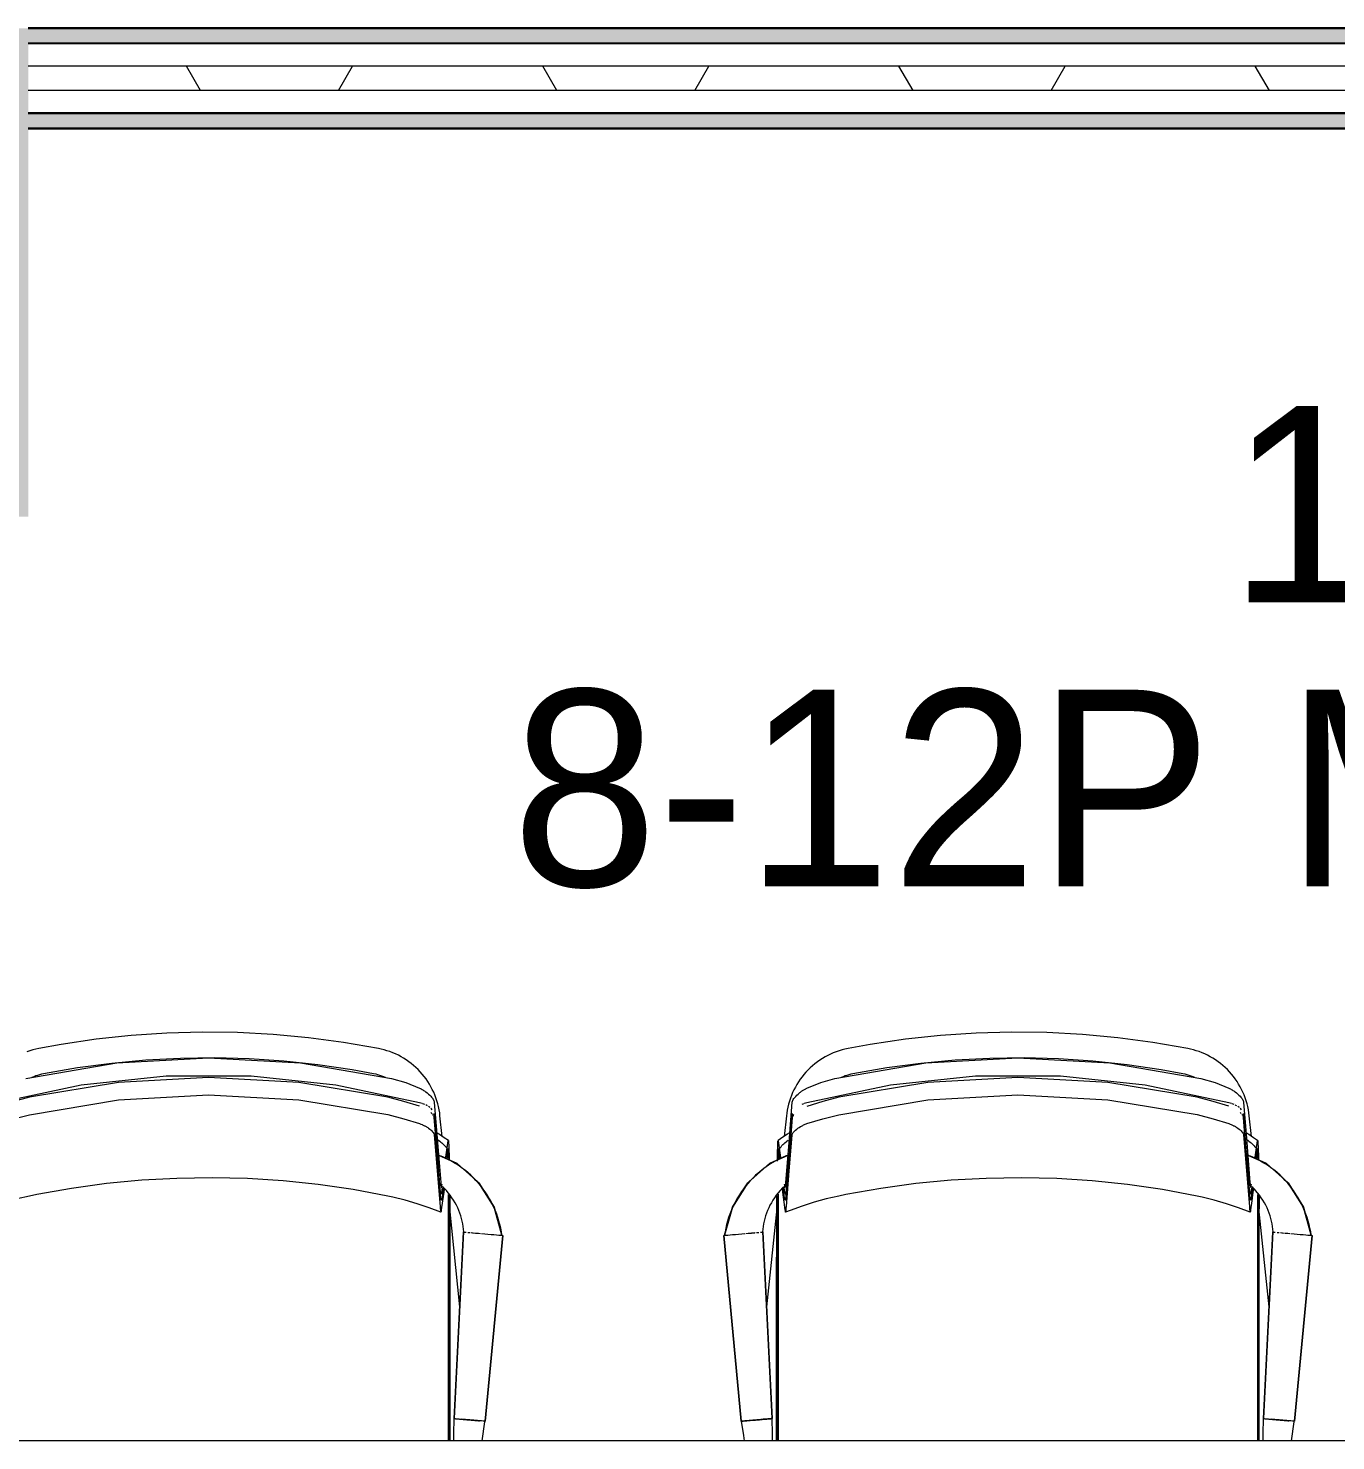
# Model space of a CAD drawing. Header units: millimetres. Extents: x 155920 to 295199, y -4084 to 97293.
# Drawn here: x 157248 to 158580, y 25469 to 26907 of the extents above; entities that cross this region are included whole.
import ezdxf

# ---------------------------------------------------------------- set-up
doc = ezdxf.new("R2010")
doc.units = ezdxf.units.MM
doc.header["$MEASUREMENT"] = 0
for name, color, linetype, lineweight in [('A-AREA-IDEN', 7, 'CONTINUOUS', 9), ('A-WALL', 7, 'CONTINUOUS', 9), ('A-WALL-PATT', 7, 'CONTINUOUS', 25), ('I-FURN', 8, 'CONTINUOUS', 9), ('I-WALL', 7, 'CONTINUOUS', 9)]:
    doc.layers.add(name, color=color, linetype=linetype, lineweight=lineweight)
doc.styles.add('Century Gothic', font='GOTHIC.TTF', dxfattribs={"height": 200})

msp = doc.modelspace()

# ---------------------------------------------------------------- hatches: boundary and pattern name
at = {"layer": 'A-WALL-PATT', "lineweight": 5}
for points in [[(157232.8, 26410), (157247.8, 26410), (157247.8, 26907.3), (157232.8, 26907.3), (157232.8, 26425)], [(157938, 26892.3), (161204.9, 26892.3), (161204.9, 26907.3), (157247.8, 26907.3), (157247.8, 26892.3), (157340, 26892.3)]]:
    msp.add_hatch(color=256, dxfattribs=at).paths.add_polyline_path(points, flags=0)
at = {"layer": 'A-WALL-PATT', "lineweight": 9}
h = msp.add_hatch(color=256, dxfattribs=at)
h.paths.add_polyline_path([(160928.1, 26805.3), (161134.9, 26805.3), (161134.9, 26820.3), (160766.7, 26820.3), (160766.7, 26805.3)], flags=0)
h.paths.add_polyline_path([(157340, 26805.3), (160696.7, 26805.3), (160696.7, 26820.3), (157247.8, 26820.3), (157247.8, 26805.3)], flags=0)

# ---------------------------------------------------------------- linework, layer by layer
at = {"layer": 'A-WALL'}
for p, q in [((161204.9, 26892.3), (157247.8, 26892.3)), ((161204.9, 26891.3), (157247.8, 26891.3)), ((161204.9, 26868.8), (157247.8, 26868.8)), ((161204.9, 26843.8), (157247.8, 26843.8)), ((160696.7, 26821.3), (157247.8, 26821.3)), ((160696.7, 26820.3), (157247.8, 26820.3))]:
    msp.add_line(p, q, dxfattribs=at)
at = {"layer": 'A-WALL-PATT', "linetype": 'Continuous', "lineweight": 9}
for p, q in [((157423.3, 26843.8), (157408.9, 26868.8)), ((157563.8, 26843.8), (157578.2, 26868.8)), ((157786.2, 26843.8), (157771.8, 26868.8)), ((157926.7, 26843.8), (157941.1, 26868.8)), ((158149.1, 26843.8), (158134.7, 26868.8)), ((158289.6, 26843.8), (158304, 26868.8)), ((158512, 26843.8), (158497.6, 26868.8))]:
    msp.add_line(p, q, dxfattribs=at)
at = {"layer": 'I-FURN'}
for p, q in [((157316.9, 25877.8), (157281.2, 25872.5)), ((157352.8, 25881.7), (157316.9, 25877.8)), ((157388.9, 25884.1), (157352.8, 25881.7)), ((157425, 25885.1), (157388.9, 25884.1)), ((157461.1, 25884.7), (157425, 25885.1)), ((157497.2, 25882.8), (157461.1, 25884.7)), ((157533.2, 25879.4), (157497.2, 25882.8)), ((157569, 25874.6), (157533.2, 25879.4)), ((158141.2, 25877.8), (158105.5, 25872.5)), ((158177.1, 25881.7), (158141.2, 25877.8)), ((158213.2, 25884.1), (158177.1, 25881.7)), ((158249.3, 25885.1), (158213.2, 25884.1)), ((158285.4, 25884.7), (158249.3, 25885.1)), ((158321.5, 25882.8), (158285.4, 25884.7)), ((158357.5, 25879.4), (158321.5, 25882.8)), ((158393.3, 25874.6), (158357.5, 25879.4)), ((157249.4, 25866.1), (157246.5, 25865.1)), ((157252.4, 25867), (157249.4, 25866.1)), ((157255.4, 25867.8), (157252.4, 25867)), ((157258.5, 25868.4), (157255.4, 25867.8)), ((157281.2, 25872.5), (157258.5, 25868.4)), ((157604.6, 25868.4), (157569, 25874.6)), ((157607.2, 25867.9), (157604.6, 25868.4)), ((157610.3, 25867.1), (157607.2, 25867.9)), ((157613.2, 25866.2), (157610.3, 25867.1)), ((157616.2, 25865.2), (157613.2, 25866.2)), ((157619.1, 25864.1), (157616.2, 25865.2)), ((157622, 25862.9), (157619.1, 25864.1)), ((157624.8, 25861.5), (157622, 25862.9)), ((157627.5, 25860), (157624.8, 25861.5)), ((158065, 25862.7), (158062.2, 25861.3)), ((158067.8, 25863.9), (158065, 25862.7)), ((158070.7, 25865.1), (158067.8, 25863.9)), ((158073.7, 25866.1), (158070.7, 25865.1)), ((158076.7, 25867), (158073.7, 25866.1)), ((158079.7, 25867.8), (158076.7, 25867)), ((158082.8, 25868.4), (158079.7, 25867.8)), ((158105.5, 25872.5), (158082.8, 25868.4)), ((158428.9, 25868.4), (158393.3, 25874.6)), ((158431.5, 25867.9), (158428.9, 25868.4)), ((158434.6, 25867.1), (158431.5, 25867.9)), ((158437.5, 25866.2), (158434.6, 25867.1)), ((158440.5, 25865.2), (158437.5, 25866.2)), ((158443.4, 25864.1), (158440.5, 25865.2)), ((158446.3, 25862.9), (158443.4, 25864.1)), ((158449.1, 25861.5), (158446.3, 25862.9)), ((158451.8, 25860), (158449.1, 25861.5)), ((157245.2, 25837.9), (157337.9, 25853.7)), ((157263.4, 25842.9), (157298, 25848.9)), ((157298, 25848.9), (157332.8, 25853.6)), ((157332.8, 25853.6), (157367.7, 25856.8)), ((157337.9, 25853.7), (157431.5, 25859)), ((157367.7, 25856.8), (157402.8, 25858.7)), ((157402.8, 25858.7), (157437.9, 25859.1)), ((157431.5, 25859), (157525.2, 25853.7)), ((157437.9, 25859.1), (157472.9, 25858.2)), ((157472.9, 25858.2), (157508, 25855.8)), ((157508, 25855.8), (157542.8, 25852.1)), ((157525.2, 25853.7), (157617.9, 25837.9)), ((157542.8, 25852.1), (157577.6, 25846.9)), ((157630.2, 25858.5), (157627.5, 25860)), ((157632.9, 25856.8), (157630.2, 25858.5)), ((157635.4, 25855), (157632.9, 25856.8)), ((157637.9, 25853.1), (157635.4, 25855)), ((157640.3, 25851.2), (157637.9, 25853.1)), ((157642.7, 25849.1), (157640.3, 25851.2)), ((157644.9, 25846.9), (157642.7, 25849.1)), ((158044.4, 25848.8), (158042.1, 25846.6)), ((158046.7, 25850.9), (158044.4, 25848.8)), ((158049.1, 25852.9), (158046.7, 25850.9)), ((158051.6, 25854.8), (158049.1, 25852.9)), ((158054.1, 25856.6), (158051.6, 25854.8)), ((158056.7, 25858.2), (158054.1, 25856.6)), ((158059.4, 25859.8), (158056.7, 25858.2)), ((158062.2, 25861.3), (158059.4, 25859.8)), ((158069.5, 25837.9), (158162.2, 25853.7)), ((158087.7, 25842.9), (158122.3, 25848.9)), ((158122.3, 25848.9), (158157.1, 25853.6)), ((158157.1, 25853.6), (158192, 25856.8)), ((158162.2, 25853.7), (158255.8, 25859)), ((158192, 25856.8), (158227.1, 25858.7)), ((158227.1, 25858.7), (158262.2, 25859.1)), ((158255.8, 25859), (158349.5, 25853.7)), ((158262.2, 25859.1), (158297.2, 25858.2)), ((158297.2, 25858.2), (158332.3, 25855.8)), ((158332.3, 25855.8), (158367.1, 25852.1)), ((158349.5, 25853.7), (158442.2, 25837.9)), ((158367.1, 25852.1), (158401.9, 25846.9)), ((158454.5, 25858.5), (158451.8, 25860)), ((158457.2, 25856.8), (158454.5, 25858.5)), ((158459.7, 25855), (158457.2, 25856.8)), ((158462.2, 25853.1), (158459.7, 25855)), ((158464.6, 25851.2), (158462.2, 25853.1)), ((158467, 25849.1), (158464.6, 25851.2)), ((158469.2, 25846.9), (158467, 25849.1)), ((157339.8, 25833.8), (157249, 25818.7)), ((157251.9, 25839.2), (157253.8, 25840)), ((157253.8, 25840), (157255.7, 25840.8)), ((157255.7, 25840.8), (157257.7, 25841.4)), ((157257.7, 25841.4), (157259.7, 25842)), ((157259.7, 25842), (157261.7, 25842.5)), ((157261.7, 25842.5), (157263.4, 25842.9)), ((157388.2, 25840.2), (157301.8, 25831.2)), ((157431.5, 25838.9), (157339.8, 25833.8)), ((157474.9, 25840.2), (157388.2, 25840.2)), ((157523.3, 25833.8), (157431.5, 25838.9)), ((157561.2, 25831.2), (157474.9, 25840.2)), ((157614.1, 25818.7), (157523.3, 25833.8)), ((157577.6, 25846.9), (157599.6, 25842.9)), ((157599.6, 25842.9), (157601.7, 25842.5)), ((157601.7, 25842.5), (157603.7, 25841.9)), ((157603.7, 25841.9), (157605.7, 25841.3)), ((157605.7, 25841.3), (157607.6, 25840.7)), ((157607.6, 25840.7), (157609.6, 25839.9)), ((157609.6, 25839.9), (157611.5, 25839.1)), ((157617.9, 25837.9), (157632.3, 25833.8)), ((157632.3, 25833.8), (157646.3, 25828.1)), ((157647.1, 25844.7), (157644.9, 25846.9)), ((157649.1, 25842.3), (157647.1, 25844.7)), ((157651.1, 25839.9), (157649.1, 25842.3)), ((157653, 25837.4), (157651.1, 25839.9)), ((157654.8, 25834.8), (157653, 25837.4)), ((157656.4, 25832.2), (157654.8, 25834.8)), ((158032.4, 25834.5), (158030.7, 25831.8)), ((158034.1, 25837.1), (158032.4, 25834.5)), ((158036, 25839.6), (158034.1, 25837.1)), ((158037.9, 25842), (158036, 25839.6)), ((158040, 25844.3), (158037.9, 25842)), ((158042.1, 25846.6), (158040, 25844.3)), ((158041, 25828), (158055, 25833.7)), ((158055, 25833.7), (158069.5, 25837.9)), ((158164.1, 25833.8), (158073.3, 25818.7)), ((158076.2, 25839.2), (158078.1, 25840)), ((158078.1, 25840), (158080, 25840.8)), ((158080, 25840.8), (158082, 25841.4)), ((158082, 25841.4), (158084, 25842)), ((158084, 25842), (158086, 25842.5)), ((158086, 25842.5), (158087.7, 25842.9)), ((158212.5, 25840.2), (158126.1, 25831.2)), ((158255.8, 25838.9), (158164.1, 25833.8)), ((158299.2, 25840.2), (158212.5, 25840.2)), ((158347.6, 25833.8), (158255.8, 25838.9)), ((158385.5, 25831.2), (158299.2, 25840.2)), ((158438.4, 25818.7), (158347.6, 25833.8)), ((158401.9, 25846.9), (158423.9, 25842.9)), ((158423.9, 25842.9), (158426, 25842.5)), ((158426, 25842.5), (158428, 25841.9)), ((158428, 25841.9), (158430, 25841.3)), ((158430, 25841.3), (158431.9, 25840.7)), ((158431.9, 25840.7), (158433.9, 25839.9)), ((158433.9, 25839.9), (158435.8, 25839.1)), ((158442.2, 25837.9), (158456.6, 25833.8)), ((158456.6, 25833.8), (158470.6, 25828.1)), ((158471.4, 25844.7), (158469.2, 25846.9)), ((158473.4, 25842.3), (158471.4, 25844.7)), ((158475.4, 25839.9), (158473.4, 25842.3)), ((158477.3, 25837.4), (158475.4, 25839.9)), ((158479.1, 25834.8), (158477.3, 25837.4)), ((158480.7, 25832.2), (158479.1, 25834.8)), ((157301.8, 25831.2), (157216.7, 25813.2)), ((157249, 25818.7), (157232.7, 25814.5)), ((157339.8, 25816.2), (157431.5, 25821.3)), ((157431.5, 25821.3), (157523.3, 25816.2)), ((157646.3, 25813.2), (157561.2, 25831.2)), ((157630.3, 25814.6), (157614.1, 25818.7)), ((157658, 25829.5), (157656.4, 25832.2)), ((157659.4, 25826.7), (157658, 25829.5)), ((157660.8, 25823.9), (157659.4, 25826.7)), ((157662, 25821.1), (157660.8, 25823.9)), ((157663.1, 25818.1), (157662, 25821.1)), ((158025.2, 25820.6), (158024.1, 25817.7)), ((158026.4, 25823.5), (158025.2, 25820.6)), ((158027.7, 25826.3), (158026.4, 25823.5)), ((158029.2, 25829.1), (158027.7, 25826.3)), ((158030.7, 25831.8), (158029.2, 25829.1)), ((158126.1, 25831.2), (158041, 25813.2)), ((158073.3, 25818.7), (158057, 25814.5)), ((158164.1, 25816.2), (158255.8, 25821.3)), ((158255.8, 25821.3), (158347.6, 25816.2)), ((158470.6, 25813.2), (158385.5, 25831.2)), ((158454.6, 25814.6), (158438.4, 25818.7)), ((158482.3, 25829.5), (158480.7, 25832.2)), ((158483.7, 25826.7), (158482.3, 25829.5)), ((158485.1, 25823.9), (158483.7, 25826.7)), ((158486.3, 25821.1), (158485.1, 25823.9)), ((158487.4, 25818.1), (158486.3, 25821.1)), ((157249, 25801), (157339.8, 25816.2)), ((157523.3, 25816.2), (157614.1, 25801.1)), ((157646.3, 25809.6), (157630.3, 25814.6)), ((157661.3, 25813.9), (157664.6, 25772.6)), ((157664.1, 25815.2), (157663.1, 25818.1)), ((157665, 25812.2), (157664.1, 25815.2)), ((157665.7, 25809.2), (157665, 25812.2)), ((157666.4, 25806.1), (157665.7, 25809.2)), ((157666.9, 25803), (157666.4, 25806.1)), ((158020.9, 25805.7), (158020.4, 25802.6)), ((158021.5, 25808.7), (158020.9, 25805.7)), ((158022.3, 25811.8), (158021.5, 25808.7)), ((158023.1, 25814.8), (158022.3, 25811.8)), ((158022.7, 25772.6), (158026, 25813.8)), ((158024.1, 25817.7), (158023.1, 25814.8)), ((158057, 25814.5), (158041, 25809.5)), ((158073.3, 25801), (158164.1, 25816.2)), ((158347.6, 25816.2), (158438.4, 25801.1)), ((158470.6, 25809.6), (158454.6, 25814.6)), ((158485.6, 25813.9), (158488.9, 25772.6)), ((158488.4, 25815.2), (158487.4, 25818.1)), ((158489.3, 25812.2), (158488.4, 25815.2)), ((158490, 25809.2), (158489.3, 25812.2)), ((158490.7, 25806.1), (158490, 25809.2)), ((158491.2, 25803), (158490.7, 25806.1)), ((157232.7, 25796.9), (157249, 25801)), ((157614.1, 25801.1), (157630.3, 25796.9)), ((157630.3, 25796.9), (157646.3, 25791.9)), ((157664.5, 25762.5), (157661.3, 25802.3)), ((157664.5, 25758.9), (157661.3, 25798)), ((157667.2, 25799.9), (157666.9, 25803)), ((157669.4, 25778.8), (157667.2, 25799.9)), ((158020.1, 25799.9), (158017.9, 25778.8)), ((158020.4, 25802.6), (158020.1, 25799.9)), ((158026, 25802.2), (158022.8, 25762.4)), ((158026, 25798), (158022.8, 25758.9)), ((158041, 25791.9), (158057, 25796.9)), ((158057, 25796.9), (158073.3, 25801)), ((158438.4, 25801.1), (158454.6, 25796.9)), ((158454.6, 25796.9), (158470.6, 25791.9)), ((158488.8, 25762.5), (158485.6, 25802.3)), ((158488.8, 25758.9), (158485.6, 25798)), ((158491.5, 25799.9), (158491.2, 25803)), ((158493.7, 25778.8), (158491.5, 25799.9)), ((157661.3, 25780.4), (157664.3, 25743.9)), ((157663.8, 25782.9), (157666.7, 25781.2)), ((157664.6, 25775.7), (157665.8, 25774.9)), ((157666.7, 25781.2), (157671.6, 25777.9)), ((157671.6, 25777.9), (157675.7, 25774.9)), ((158011.6, 25774.9), (158016.4, 25778.4)), ((158016.4, 25778.4), (158021.3, 25781.6)), ((158020.8, 25774.3), (158022, 25775.1)), ((158021.3, 25781.6), (158023.6, 25782.9)), ((158023, 25743.9), (158026, 25780.3)), ((158485.6, 25780.4), (158488.6, 25743.9)), ((158488.1, 25782.9), (158491, 25781.2)), ((158488.9, 25775.7), (158490.1, 25774.9)), ((158491, 25781.2), (158495.9, 25777.9)), ((158495.9, 25777.9), (158500, 25774.9)), ((157667.5, 25724.7), (157664.5, 25762.5)), ((157664.6, 25772.6), (157667.9, 25731.9)), ((157665.8, 25774.9), (157666.9, 25774.1)), ((157666.9, 25774.1), (157668, 25773.2)), ((157668, 25773.2), (157669.1, 25772.3)), ((157669.1, 25772.3), (157670.1, 25771.4)), ((157670.1, 25771.4), (157671.1, 25770.4)), ((157671.1, 25770.4), (157672.1, 25769.3)), ((157672.1, 25769.3), (157673, 25768.3)), ((157673, 25768.3), (157673.8, 25767.2)), ((157673.2, 25757.6), (157675.6, 25774.4)), ((157673.8, 25767.2), (157674.6, 25766)), ((157674.8, 25762.7), (157674, 25757.3)), ((157674.6, 25766), (157674.8, 25765.7)), ((157674.8, 25765.7), (157675.1, 25765.4)), ((157675, 25763.7), (157674.8, 25762.7)), ((157675.1, 25764.6), (157675, 25763.7)), ((157675.7, 25766.1), (157675.1, 25759.9)), ((157675.1, 25765.4), (157675.3, 25765)), ((157676.6, 25762.3), (157675.2, 25762.6)), ((157675.3, 25765), (157675.3, 25765)), ((157676, 25762.3), (157676, 25764.4)), ((157676.2, 25769), (157676.3, 25762.3)), ((157676.4, 25755.5), (157676.6, 25762.3)), ((157676.6, 25762.3), (157676.6, 25755.3)), ((158010.5, 25762.4), (158010.9, 25755.2)), ((158010.5, 25762.4), (158010.5, 25753.8)), ((158011, 25762.4), (158011.2, 25769)), ((158011.4, 25764.4), (158011.3, 25762.4)), ((158012.2, 25759.9), (158011.7, 25766.1)), ((158011.8, 25774.4), (158014.2, 25757.4)), ((158012.1, 25764.9), (158012.9, 25766.1)), ((158013.4, 25757.1), (158012.3, 25764.5)), ((158012.9, 25766.1), (158013.7, 25767.3)), ((158013.7, 25767.3), (158014.6, 25768.4)), ((158014.6, 25768.4), (158015.5, 25769.5)), ((158015.5, 25769.5), (158016.5, 25770.5)), ((158016.5, 25770.5), (158017.5, 25771.5)), ((158017.5, 25771.5), (158018.6, 25772.5)), ((158018.6, 25772.5), (158019.7, 25773.4)), ((158019.5, 25731.9), (158022.7, 25772.6)), ((158019.7, 25773.4), (158020.8, 25774.3)), ((158022.8, 25762), (158019.8, 25724.6)), ((158488.9, 25772.6), (158492.2, 25731.9)), ((158491.8, 25724.7), (158488.9, 25762)), ((158490.1, 25774.9), (158491.2, 25774.1)), ((158491.2, 25774.1), (158492.3, 25773.2)), ((158492.3, 25773.2), (158493.4, 25772.3)), ((158493.4, 25772.3), (158494.4, 25771.4)), ((158494.4, 25771.4), (158495.4, 25770.4)), ((158495.4, 25770.4), (158496.4, 25769.3)), ((158496.4, 25769.3), (158497.3, 25768.3)), ((158497.3, 25768.3), (158498.1, 25767.2)), ((158497.5, 25757.6), (158499.9, 25774.4)), ((158498.1, 25767.2), (158498.9, 25766)), ((158499.1, 25762.7), (158498.3, 25757.3)), ((158498.9, 25766), (158499.1, 25765.7)), ((158499.1, 25765.7), (158499.3, 25765.4)), ((158499.3, 25763.7), (158499.1, 25762.7)), ((158499.3, 25765.4), (158499.6, 25765)), ((158499.4, 25764.6), (158499.3, 25763.7)), ((158499.9, 25766.1), (158499.4, 25759.9)), ((158500.9, 25762.3), (158499.5, 25762.6)), ((158499.6, 25765), (158499.6, 25765)), ((158500.3, 25762.3), (158500.3, 25764.4)), ((158500.4, 25769), (158500.6, 25762.3)), ((158500.7, 25755.5), (158500.9, 25762.3)), ((158500.9, 25762.3), (158500.9, 25755.3)), ((157667.7, 25719.9), (157664.5, 25758.9)), ((157684.6, 25751.2), (157665.7, 25759.9)), ((157665.7, 25759.9), (157684.6, 25751.2)), ((157684.6, 25751.2), (157665.7, 25759.9)), ((157675.1, 25759.9), (157674.7, 25756.8)), ((157678, 25754.2), (157684.6, 25751.2)), ((157706.7, 25731.7), (157684.6, 25751.2)), ((157684.6, 25751.2), (157706.7, 25731.7)), ((157684.6, 25751.2), (157690.2, 25746.3)), ((157706.7, 25731.7), (157684.6, 25751.2)), ((157980.6, 25731.7), (158002.7, 25751.2)), ((158002.7, 25751.2), (157980.6, 25731.7)), ((158002.7, 25751.2), (157980.6, 25731.7)), ((157997.2, 25746.3), (158002.7, 25751.2)), ((158002.7, 25751.2), (158021.7, 25759.9)), ((158021.7, 25759.9), (158002.7, 25751.2)), ((158021.7, 25759.9), (158002.7, 25751.2)), ((158002.7, 25751.2), (158009.4, 25754.2)), ((158012.7, 25756.4), (158012.2, 25759.9)), ((158022.8, 25758.9), (158019.6, 25719.9)), ((158492, 25719.9), (158488.8, 25758.9)), ((158508.9, 25751.2), (158490, 25759.9)), ((158490, 25759.9), (158508.9, 25751.2)), ((158508.9, 25751.2), (158490, 25759.9)), ((158499.4, 25759.9), (158499, 25756.8)), ((158502.3, 25754.2), (158508.9, 25751.2)), ((158531, 25731.7), (158508.9, 25751.2)), ((158508.9, 25751.2), (158531, 25731.7)), ((158508.9, 25751.2), (158514.5, 25746.3)), ((158531, 25731.7), (158508.9, 25751.2)), ((157363.4, 25734.2), (157327.6, 25730.8)), ((157399.3, 25736.2), (157363.4, 25734.2)), ((157435.3, 25736.8), (157399.3, 25736.2)), ((157471.3, 25735.9), (157435.3, 25736.8)), ((157507.3, 25733.6), (157471.3, 25735.9)), ((157543.1, 25729.9), (157507.3, 25733.6)), ((157664.3, 25743.9), (157667.3, 25707.5)), ((157701.2, 25736.6), (157706.7, 25731.7)), ((157980.6, 25731.7), (157986.2, 25736.6)), ((158020.1, 25707.5), (158023, 25743.9)), ((158187.7, 25734.2), (158151.9, 25730.8)), ((158223.6, 25736.2), (158187.7, 25734.2)), ((158259.6, 25736.8), (158223.6, 25736.2)), ((158295.6, 25735.9), (158259.6, 25736.8)), ((158331.6, 25733.6), (158295.6, 25735.9)), ((158367.4, 25729.9), (158331.6, 25733.6)), ((158488.6, 25743.9), (158491.6, 25707.5)), ((158525.5, 25736.6), (158531, 25731.7)), ((157249, 25718.1), (157236.4, 25715.2)), ((157256.4, 25719.6), (157249, 25718.1)), ((157291.9, 25725.9), (157256.4, 25719.6)), ((157327.6, 25730.8), (157291.9, 25725.9)), ((157578.7, 25724.7), (157543.1, 25729.9)), ((157614.1, 25718.1), (157578.7, 25724.7)), ((157619.1, 25717), (157614.1, 25718.1)), ((157669.4, 25726.7), (157668.7, 25721.7)), ((157669.2, 25728.8), (157669.4, 25730.1)), ((157670.6, 25726.1), (157669.3, 25716.5)), ((157670.1, 25713.2), (157671.3, 25722.2)), ((157671.3, 25722.2), (157671.7, 25725.2)), ((157675.8, 25718), (157675.8, 25719.9)), ((157675.8, 25469), (157675.8, 25718)), ((157676.6, 25719.2), (157676.6, 25716.6)), ((157677, 25655.8), (157677.1, 25718.3)), ((157677.2, 25718.2), (157677.1, 25691.6)), ((157722.4, 25706.7), (157706.7, 25731.7)), ((157706.7, 25731.7), (157722.4, 25706.7)), ((157706.7, 25731.7), (157710.6, 25725.4)), ((157722.4, 25706.7), (157706.7, 25731.7)), ((157712.3, 25722.8), (157722.4, 25706.7)), ((157965, 25706.7), (157980.6, 25731.7)), ((157980.6, 25731.7), (157965, 25706.7)), ((157980.6, 25731.7), (157965, 25706.7)), ((157965, 25706.7), (157975.1, 25722.8)), ((157976.7, 25725.4), (157980.6, 25731.7)), ((158010.3, 25691.6), (158010.2, 25718.2)), ((158010.3, 25718.3), (158010.4, 25655.8)), ((158010.5, 25718.8), (158010.5, 25716.6)), ((158011.7, 25720.1), (158011.7, 25718)), ((158011.7, 25718), (158011.7, 25469)), ((158015.7, 25725.2), (158016.4, 25719.5)), ((158016.4, 25719.5), (158017.4, 25711.8)), ((158018, 25716.5), (158016.7, 25726.1)), ((158017.9, 25730.3), (158018.1, 25728.8)), ((158018.6, 25721.6), (158017.9, 25726.8)), ((158073.3, 25718.1), (158060.7, 25715.2)), ((158080.7, 25719.6), (158073.3, 25718.1)), ((158116.2, 25725.9), (158080.7, 25719.6)), ((158151.9, 25730.8), (158116.2, 25725.9)), ((158403, 25724.7), (158367.4, 25729.9)), ((158438.4, 25718.1), (158403, 25724.7)), ((158443.4, 25717), (158438.4, 25718.1)), ((158493.7, 25726.7), (158493, 25721.7)), ((158493.5, 25728.8), (158493.7, 25730.1)), ((158494.9, 25726.1), (158493.6, 25716.5)), ((158494.4, 25713.2), (158495.6, 25722.2)), ((158495.6, 25722.2), (158496, 25725.2)), ((158500.1, 25718), (158500.1, 25719.9)), ((158500.1, 25469), (158500.1, 25718)), ((158500.9, 25719.2), (158500.9, 25716.6)), ((158501.3, 25655.8), (158501.4, 25718.3)), ((158501.5, 25718.2), (158501.4, 25691.6)), ((158546.7, 25706.7), (158531, 25731.7)), ((158531, 25731.7), (158546.7, 25706.7)), ((158531, 25731.7), (158534.9, 25725.4)), ((158546.7, 25706.7), (158531, 25731.7)), ((158536.1, 25723.7), (158546.7, 25706.7)), ((157631.6, 25714), (157619.1, 25717)), ((157644, 25710.4), (157631.6, 25714)), ((157656.2, 25706.3), (157644, 25710.4)), ((157668.2, 25701.8), (157656.2, 25706.3)), ((157668.7, 25714.1), (157666.7, 25714.9)), ((157668.9, 25704.1), (157670.1, 25713.2)), ((157676.6, 25716.6), (157676.6, 25469)), ((157687.5, 25605.4), (157677.1, 25705.5)), ((157730.3, 25678.2), (157722.4, 25706.7)), ((157722.4, 25706.7), (157730.3, 25678.2)), ((157722.4, 25706.7), (157730.3, 25678.2)), ((157730.3, 25678.2), (157722.4, 25706.7)), ((157957, 25678.2), (157965, 25706.7)), ((157965, 25706.7), (157957, 25678.2)), ((157957, 25678.2), (157965, 25706.7)), ((157965, 25706.7), (157957, 25678.2)), ((158010.3, 25705.4), (157999.9, 25605.4)), ((158010.5, 25716.6), (158010.5, 25469)), ((158017.4, 25711.8), (158018.5, 25704.1)), ((158020.7, 25714.9), (158018.7, 25714.1)), ((158023.9, 25703.6), (158019.1, 25701.8)), ((158036, 25708), (158023.9, 25703.6)), ((158048.3, 25711.9), (158036, 25708)), ((158060.7, 25715.2), (158048.3, 25711.9)), ((158455.9, 25714), (158443.4, 25717)), ((158468.3, 25710.4), (158455.9, 25714)), ((158480.5, 25706.3), (158468.3, 25710.4)), ((158492.5, 25701.8), (158480.5, 25706.3)), ((158493, 25714.1), (158491, 25714.9)), ((158493.2, 25704.1), (158494.4, 25713.2)), ((158500.9, 25716.6), (158500.9, 25469)), ((158511.8, 25605.4), (158501.4, 25705.5)), ((158554.6, 25678.2), (158546.7, 25706.7)), ((158546.7, 25706.7), (158554.6, 25678.2)), ((158546.7, 25706.7), (158554.6, 25678.2)), ((158554.6, 25678.2), (158546.7, 25706.7)), ((157677.1, 25691.6), (157677.1, 25655.8)), ((158010.3, 25655.8), (158010.3, 25691.6)), ((158501.4, 25691.6), (158501.4, 25655.8)), ((157681.7, 25491.6), (157691.3, 25681.6)), ((157691.3, 25681.6), (157681.7, 25491.6)), ((157691.3, 25681.6), (157691.6, 25681.5)), ((157691.6, 25681.5), (157692.4, 25681.5)), ((157692.4, 25681.5), (157693.7, 25681.4)), ((157695.5, 25681.2), (157697.7, 25681)), ((157695.5, 25681.2), (157697.8, 25681)), ((157699, 25680.9), (157703.2, 25680.5)), ((157700.3, 25680.8), (157703.2, 25680.5)), ((157703.7, 25680.5), (157706.4, 25680.3)), ((157706.4, 25680.3), (157708.6, 25680.1)), ((157709.6, 25680), (157712.9, 25679.7)), ((157712.9, 25679.7), (157716.1, 25679.4)), ((157731.2, 25678.1), (157713.3, 25488.8)), ((157713.3, 25488.8), (157731.2, 25678.1)), ((157716.1, 25679.4), (157719.3, 25679.1)), ((157719.3, 25679.1), (157722.1, 25678.9)), ((157722.1, 25678.9), (157724.7, 25678.6)), ((157724.7, 25678.6), (157727, 25678.4)), ((157727, 25678.4), (157728.8, 25678.3)), ((157728.8, 25678.3), (157730.1, 25678.2)), ((157730.1, 25678.2), (157730.9, 25678.1)), ((157730.9, 25678.1), (157731.2, 25678.1)), ((157974.1, 25488.8), (157956.2, 25678.1)), ((157956.2, 25678.1), (157974.1, 25488.8)), ((157956.2, 25678.1), (157956.5, 25678.1)), ((157956.5, 25678.1), (157957.3, 25678.2)), ((157957.3, 25678.2), (157958.6, 25678.3)), ((157958.6, 25678.3), (157960.4, 25678.4)), ((157960.4, 25678.4), (157962.6, 25678.6)), ((157962.6, 25678.6), (157965.2, 25678.9)), ((157965.2, 25678.9), (157968.1, 25679.1)), ((157968.1, 25679.1), (157971.2, 25679.4)), ((157971.2, 25679.4), (157974.5, 25679.7)), ((157974.5, 25679.7), (157977.8, 25680)), ((157978.8, 25680.1), (157981, 25680.3)), ((157981, 25680.3), (157983.7, 25680.5)), ((157984.1, 25680.5), (157987, 25680.8)), ((157989.6, 25681), (157991.8, 25681.2)), ((157993.6, 25681.4), (157995, 25681.5)), ((157995, 25681.5), (157995.8, 25681.5)), ((157995.8, 25681.5), (157996, 25681.6)), ((157996, 25681.6), (158005.6, 25491.6)), ((158005.6, 25491.6), (157996, 25681.6)), ((158506, 25491.6), (158515.6, 25681.6)), ((158515.6, 25681.6), (158506, 25491.6)), ((158515.6, 25681.6), (158515.9, 25681.5)), ((158515.9, 25681.5), (158516.7, 25681.5)), ((158516.7, 25681.5), (158518, 25681.4)), ((158519.8, 25681.2), (158522, 25681)), ((158519.8, 25681.2), (158522.1, 25681)), ((158523.3, 25680.9), (158527.5, 25680.5)), ((158524.6, 25680.8), (158527.5, 25680.5)), ((158528, 25680.5), (158530.7, 25680.3)), ((158530.7, 25680.3), (158532.9, 25680.1)), ((158533.9, 25680), (158537.2, 25679.7)), ((158537.2, 25679.7), (158540.4, 25679.4)), ((158555.5, 25678.1), (158537.6, 25488.8)), ((158537.6, 25488.8), (158555.5, 25678.1)), ((158540.4, 25679.4), (158543.5, 25679.1)), ((158543.5, 25679.1), (158546.4, 25678.9)), ((158546.4, 25678.9), (158549, 25678.6)), ((158549, 25678.6), (158551.3, 25678.4)), ((158551.3, 25678.4), (158553.1, 25678.3)), ((158553.1, 25678.3), (158554.4, 25678.2)), ((158554.4, 25678.2), (158555.2, 25678.1)), ((158555.2, 25678.1), (158555.5, 25678.1)), ((157677.4, 25655.8), (157677, 25655.8)), ((157677.4, 25469), (157677.4, 25655.8)), ((158010.4, 25655.8), (158009.9, 25655.8)), ((158009.9, 25469), (158009.9, 25655.8)), ((158501.7, 25655.8), (158501.3, 25655.8)), ((158501.7, 25469), (158501.7, 25655.8)), ((157681.3, 25476.1), (157681.6, 25491.6)), ((157710.1, 25469), (157713, 25488.1)), ((157713, 25488.1), (157713.1, 25488.8)), ((157974.1, 25488.8), (157976.3, 25474.3)), ((158005.9, 25476.1), (158005.6, 25491.6)), ((158505.6, 25476.1), (158505.9, 25491.6)), ((158534.4, 25469), (158537.3, 25488.1)), ((158537.3, 25488.1), (158537.4, 25488.8)), ((157681.3, 25469), (157681.3, 25476.1)), ((157976.3, 25474.3), (157977.1, 25469)), ((158005.9, 25469), (158005.9, 25476.1)), ((158505.6, 25469), (158505.6, 25476.1)), ((162185.8, 25469), (156885.8, 25469))]:
    msp.add_line(p, q, dxfattribs=at)
msp.add_ellipse((158255.5, 25251.3), major_axis=(825, 0), ratio=0.648816, start_param=1.870261, end_param=1.872267, dxfattribs=at)
for points, knots in [([(157646.3, 25828.1), (157647.5, 25827.5), (157649.8, 25826.3), (157653.9, 25823.5), (157657.1, 25820.7), (157659, 25818.4), (157659.8, 25817.4), (157660.3, 25816.6), (157660.7, 25815.8), (157661.1, 25814.9), (157661.3, 25814.3), (157661.3, 25813.9)], [0, 0, 0, 0, 0.142857, 0.285714, 0.571429, 0.678571, 0.732143, 0.785714, 0.839286, 0.892857, 1, 1, 1, 1]), ([(158026, 25813.8), (158026.1, 25814.4), (158026.4, 25815.5), (158028.1, 25818.2), (158030.7, 25821), (158033.5, 25823.3), (158034.9, 25824.4), (158036, 25825.2), (158037.2, 25825.9), (158038.9, 25826.9), (158040.1, 25827.6), (158041, 25828)], [0, 0, 0, 0, 0.142857, 0.285714, 0.571429, 0.678571, 0.732143, 0.785714, 0.839286, 0.892857, 1, 1, 1, 1]), ([(158470.6, 25828.1), (158471.8, 25827.5), (158474.1, 25826.3), (158478.2, 25823.5), (158481.4, 25820.7), (158483.3, 25818.4), (158484.1, 25817.4), (158484.6, 25816.6), (158485, 25815.8), (158485.4, 25814.9), (158485.6, 25814.3), (158485.6, 25813.9)], [0, 0, 0, 0, 0.142857, 0.285714, 0.571429, 0.678571, 0.732143, 0.785714, 0.839286, 0.892857, 1, 1, 1, 1]), ([(157646.3, 25791.9), (157647.2, 25791.6), (157648.5, 25791.1), (157650.1, 25790.4), (157651.3, 25789.8), (157652.5, 25789.2), (157654, 25788.4), (157656.8, 25786.5), (157659.4, 25784.2), (157661, 25781.9), (157661.3, 25780.9), (157661.3, 25780.4)], [-1, -1, -1, -1, -0.892857, -0.839286, -0.785714, -0.732143, -0.678571, -0.571429, -0.285714, -0.142857, 0, 0, 0, 0]), ([(158026, 25780.3), (158026.1, 25781.1), (158026.8, 25782.7), (158029.5, 25785.7), (158033.4, 25788.4), (158037.6, 25790.6), (158039.8, 25791.5), (158041, 25791.9)], [-1, -1, -1, -1, -0.785714, -0.571429, -0.285714, -0.142857, 0, 0, 0, 0]), ([(158027.7, 25801.3), (158027.4, 25801), (158027.1, 25800.5), (158026.9, 25800.1), (158026.8, 25800)], [0.7142857, 0.7142857, 0.7142857, 0.7142857, 0.7857143, 0.8166867, 0.8166867, 0.8166867, 0.8166867]), ([(158470.6, 25791.9), (158471.5, 25791.6), (158472.8, 25791.1), (158474.4, 25790.4), (158475.6, 25789.8), (158476.8, 25789.2), (158478.3, 25788.4), (158481.1, 25786.5), (158483.7, 25784.2), (158485.3, 25781.9), (158485.6, 25780.9), (158485.6, 25780.4)], [-1, -1, -1, -1, -0.892857, -0.839286, -0.785714, -0.732143, -0.678571, -0.571429, -0.285714, -0.142857, 0, 0, 0, 0]), ([(157675.8, 25757.7), (157675.7, 25758.7), (157675.7, 25760.4), (157675.6, 25763.1), (157675.4, 25764.8), (157675.2, 25765.1), (157675.2, 25764.8), (157675.1, 25764.6)], [0, 0, 0, 0, 0.166667, 0.333333, 0.666667, 0.833333, 1, 1, 1, 1]), ([(158500.1, 25757.7), (158500, 25758.7), (158500, 25760.4), (158499.9, 25763.1), (158499.7, 25764.8), (158499.5, 25765.1), (158499.4, 25764.8), (158499.4, 25764.6)], [0, 0, 0, 0, 0.166667, 0.333333, 0.666667, 0.833333, 1, 1, 1, 1]), ([(157730.3, 25678.2), (157729, 25688), (157723.4, 25707.2), (157707.4, 25732.3), (157687.2, 25749.7), (157672.4, 25757.2), (157666.1, 25759.6)], [0, 0, 0, 0, 0.2, 0.4, 0.6, 0.7389146, 0.7389146, 0.7389146, 0.7389146]), ([(158021.3, 25759.6), (158019.5, 25758.9), (158004.3, 25752.6), (157982.7, 25736.5), (157963.9, 25707.2), (157958.4, 25688), (157957, 25678.2)], [-0.7389144, -0.7389144, -0.7389144, -0.7389144, -0.7, -0.4, -0.2, 0, 0, 0, 0]), ([(158554.6, 25678.2), (158553.3, 25688), (158547.7, 25707.2), (158531.7, 25732.3), (158511.5, 25749.7), (158496.7, 25757.2), (158490.4, 25759.6)], [0, 0, 0, 0, 0.2, 0.4, 0.6, 0.7389146, 0.7389146, 0.7389146, 0.7389146]), ([(157691.5, 25681.6), (157691.1, 25688.9), (157687.8, 25703.8), (157678.2, 25719.1), (157671.1, 25726.4), (157669.8, 25727.7)], [0, 0, 0, 0, 0.25, 0.5, 0.5570669, 0.5570669, 0.5570669, 0.5570669]), ([(158017.6, 25727.7), (158016.2, 25726.4), (158009.1, 25719.1), (157999.5, 25703.8), (157996.2, 25688.9), (157995.8, 25681.6)], [0.4429381, 0.4429381, 0.4429381, 0.4429381, 0.5, 0.75, 1, 1, 1, 1]), ([(158515.8, 25681.6), (158515.4, 25688.9), (158512.1, 25703.8), (158502.5, 25719.1), (158495.4, 25726.4), (158494.1, 25727.7)], [0, 0, 0, 0, 0.25, 0.5, 0.5570669, 0.5570669, 0.5570669, 0.5570669]), ([(157984.1, 25680.5), (157984.4, 25680.5), (157985, 25680.6), (157986, 25680.7), (157987, 25680.8), (157987.7, 25680.8), (157988.1, 25680.9), (157988.3, 25680.9)], [-0.32221673, -0.32221673, -0.32221673, -0.32221673, -0.30555556, -0.27777778, -0.25, -0.23611111, -0.22222222, -0.22222222, -0.22222222, -0.22222222]), ([(157990.1, 25681.1), (157990.3, 25681.1), (157990.9, 25681.1), (157991.5, 25681.2), (157991.9, 25681.2), (157991.9, 25681.2)], [-0.17937094, -0.17937094, -0.17937094, -0.17937094, -0.16666667, -0.13888889, -0.13546643, -0.13546643, -0.13546643, -0.13546643]), ([(157979.7, 25489.3), (157979, 25489.2), (157977, 25489.1), (157974.7, 25488.9), (157974.1, 25488.8), (157974.1, 25488.8)], [0.722393, 0.722393, 0.722393, 0.722393, 0.7777778, 0.8888889, 1, 1, 1, 1]), ([(157974.1, 25488.8), (157974.1, 25488.8), (157974.7, 25488.9), (157977, 25489.1), (157979, 25489.2), (157979.7, 25489.3)], [-1, -1, -1, -1, -0.8888889, -0.7777778, -0.7222222, -0.7222222, -0.7222222, -0.7222222]), ([(157979.7, 25489.3), (157981.8, 25489.5), (157985.3, 25489.8), (157988.9, 25490.1), (157989.8, 25490.2)], [-0.7220744, -0.7220744, -0.7220744, -0.7220744, -0.5555556, -0.5000244, -0.5000244, -0.5000244, -0.5000244]), ([(158005.6, 25491.6), (158005.6, 25491.6), (158005.1, 25491.5), (158003.6, 25491.4), (158002, 25491.2), (158000, 25491.1), (157997.8, 25490.9), (157995.3, 25490.7), (157992.6, 25490.4), (157990.8, 25490.3), (157989.8, 25490.2)], [0, 0, 0, 0, 0.1111111, 0.1666667, 0.2222222, 0.2777778, 0.3333333, 0.3888889, 0.4444444, 0.4999756, 0.4999756, 0.4999756, 0.4999756]), ([(157989.8, 25490.2), (157990.8, 25490.3), (157992.6, 25490.4), (157995.3, 25490.7), (157997.8, 25490.9), (158000, 25491.1), (158002, 25491.2), (158003.6, 25491.4), (158005.1, 25491.5), (158005.6, 25491.6), (158005.6, 25491.6)], [-0.5, -0.5, -0.5, -0.5, -0.4444444, -0.3888889, -0.3333333, -0.2777778, -0.2222222, -0.1666667, -0.1111111, 0, 0, 0, 0])]:
    msp.add_open_spline(points, degree=3, knots=knots, dxfattribs=at)
for points in [[(157649.2, 25812.4), (157648.3, 25812.7), (157647.3, 25813), (157646.3, 25813.2)], [(157651.9, 25811.3), (157651.2, 25811.6), (157650.5, 25811.9), (157649.7, 25812.2)], [(157654.4, 25810.1), (157653.9, 25810.3), (157653.4, 25810.6), (157652.9, 25810.9)], [(157657.2, 25808.2), (157656.8, 25808.6), (157656.2, 25809), (157655.6, 25809.3)], [(157659.4, 25806.1), (157658.9, 25806.6), (157658.5, 25807.1), (157658, 25807.6)], [(158037.6, 25812.1), (158037, 25811.9), (158036.3, 25811.6), (158035.7, 25811.3)], [(158041, 25813.2), (158040.1, 25812.9), (158039.2, 25812.7), (158038.3, 25812.4)], [(158473.5, 25812.4), (158472.6, 25812.7), (158471.6, 25813), (158470.6, 25813.2)], [(158476.2, 25811.3), (158475.5, 25811.6), (158474.8, 25811.9), (158474, 25812.2)], [(158478.7, 25810.1), (158478.2, 25810.3), (158477.7, 25810.6), (158477.2, 25810.9)], [(158481.5, 25808.2), (158481.1, 25808.6), (158480.5, 25809), (158479.9, 25809.3)], [(158483.7, 25806.1), (158483.2, 25806.6), (158482.8, 25807.1), (158482.3, 25807.6)], [(157659.1, 25801.9), (157658.8, 25802.3), (157658.4, 25802.7), (157657.9, 25803.1)], [(157660.6, 25800), (157660.3, 25800.4), (157660, 25800.9), (157659.7, 25801.3)], [(157661.3, 25798), (157661.3, 25798.5), (157661.1, 25799), (157660.8, 25799.6)], [(158026.5, 25799.5), (158026.3, 25799), (158026.1, 25798.5), (158026, 25798)], [(158483.4, 25801.9), (158483.1, 25802.3), (158482.6, 25802.7), (158482.2, 25803.1)], [(158484.9, 25800), (158484.6, 25800.4), (158484.3, 25800.9), (158484, 25801.3)], [(158485.6, 25798), (158485.6, 25798.5), (158485.4, 25799), (158485.1, 25799.6)], [(157675.6, 25774.4), (157675.6, 25774.8), (157675.7, 25775.1), (157675.9, 25774.3), (157676, 25772.2), (157676.1, 25770.2), (157676.2, 25769)], [(157676, 25764.4), (157675.9, 25765.6), (157675.8, 25767.1), (157675.7, 25766.7), (157675.7, 25766.1)], [(158011.2, 25769), (158011.2, 25770.2), (158011.3, 25772.2), (158011.5, 25774.3), (158011.6, 25775.1), (158011.7, 25774.8), (158011.8, 25774.4)], [(158011.7, 25766.1), (158011.7, 25766.7), (158011.5, 25767.1), (158011.4, 25765.6), (158011.4, 25764.4)], [(158012, 25764.6), (158011.9, 25764.2), (158011.8, 25762.6), (158011.6, 25759.6), (158011.6, 25757.8)], [(158012.3, 25764.5), (158012.2, 25764.8), (158012.1, 25765.1), (158012, 25764.9), (158012, 25764.6)], [(158499.9, 25774.4), (158499.9, 25774.8), (158500, 25775.1), (158500.2, 25774.3), (158500.3, 25772.2), (158500.4, 25770.2), (158500.4, 25769)], [(158500.3, 25764.4), (158500.2, 25765.6), (158500.1, 25767.1), (158500, 25766.7), (158499.9, 25766.1)], [(157667.9, 25731.9), (157668, 25730.2), (157668.3, 25727.7), (157668.8, 25726.6), (157669.1, 25727.8), (157669.2, 25728.8)], [(158018.1, 25728.8), (158018.3, 25727.8), (158018.6, 25726.6), (158019, 25727.7), (158019.3, 25730.2), (158019.5, 25731.9)], [(158492.2, 25731.9), (158492.3, 25730.2), (158492.6, 25727.7), (158493.1, 25726.6), (158493.4, 25727.8), (158493.5, 25728.8)], [(157668.7, 25721.7), (157668.6, 25720.8), (157668.3, 25719.8), (157667.9, 25720.8), (157667.7, 25723.2), (157667.5, 25724.7)], [(157669.3, 25716.5), (157669.2, 25715.5), (157668.9, 25714.1), (157668.5, 25714), (157668.1, 25715.8), (157667.9, 25718.3), (157667.7, 25719.9)], [(158019.6, 25719.9), (158019.5, 25718.3), (158019.2, 25715.8), (158018.8, 25714), (158018.4, 25714.1), (158018.2, 25715.5), (158018, 25716.5)], [(158019.8, 25724.6), (158019.7, 25723.1), (158019.4, 25720.7), (158019, 25719.7), (158018.8, 25720.7), (158018.6, 25721.6)], [(158493, 25721.7), (158492.9, 25720.8), (158492.6, 25719.8), (158492.2, 25720.8), (158492, 25723.2), (158491.8, 25724.7)], [(158493.6, 25716.5), (158493.5, 25715.5), (158493.2, 25714.1), (158492.8, 25714), (158492.4, 25715.8), (158492.2, 25718.3), (158492, 25719.9)], [(157667.3, 25707.5), (157667.4, 25706), (157667.7, 25703.5), (157668.1, 25701.7), (157668.5, 25701.8), (157668.8, 25703.1), (157668.9, 25704.1)], [(158018.5, 25704.1), (158018.6, 25703.1), (158018.9, 25701.8), (158019.3, 25701.7), (158019.7, 25703.5), (158019.9, 25706), (158020.1, 25707.5)], [(158491.6, 25707.5), (158491.7, 25706), (158492, 25703.5), (158492.4, 25701.7), (158492.8, 25701.8), (158493.1, 25703.1), (158493.2, 25704.1)], [(157981.4, 25680.3), (157982.1, 25680.4), (157982.9, 25680.4), (157983.7, 25680.5)], [(157681.8, 25491.5), (157681.7, 25491.6), (157681.6, 25491.6), (157681.6, 25491.6)], [(157681.6, 25491.6), (157681.6, 25491.6), (157681.7, 25491.5), (157682.5, 25491.5), (157683.2, 25491.4), (157683.7, 25491.4)], [(157683.8, 25491.4), (157684.3, 25491.3), (157684.7, 25491.3), (157685.3, 25491.2)], [(157685.4, 25491.2), (157686, 25491.2), (157686.6, 25491.1), (157687.2, 25491.1)], [(157687.4, 25491.1), (157688, 25491), (157688.7, 25490.9), (157689.5, 25490.9)], [(157692, 25490.7), (157691.2, 25490.7), (157690.4, 25490.8), (157689.6, 25490.9)], [(157689.6, 25490.9), (157690.4, 25490.8), (157691.2, 25490.7), (157692, 25490.7)], [(157694.6, 25490.4), (157693.8, 25490.5), (157692.9, 25490.6), (157692.1, 25490.7)], [(157692.1, 25490.6), (157692.9, 25490.6), (157693.8, 25490.5), (157694.6, 25490.4)], [(157697.4, 25490.2), (157696.5, 25490.3), (157695.6, 25490.3), (157694.8, 25490.4)], [(157694.8, 25490.4), (157695.6, 25490.3), (157696.5, 25490.3), (157697.4, 25490.2)], [(157700.1, 25490), (157699.3, 25490), (157698.4, 25490.1), (157697.5, 25490.2)], [(157697.5, 25490.2), (157698.4, 25490.1), (157699.3, 25490), (157700.1, 25489.9)], [(157702.8, 25489.7), (157701.9, 25489.8), (157701.1, 25489.9), (157700.3, 25489.9)], [(157700.3, 25489.9), (157701.1, 25489.9), (157701.9, 25489.8), (157702.8, 25489.7)], [(157705.3, 25489.5), (157704.5, 25489.6), (157703.7, 25489.6), (157702.9, 25489.7)], [(157702.9, 25489.7), (157703.7, 25489.6), (157704.5, 25489.6), (157705.3, 25489.5)], [(157707.5, 25489.3), (157706.9, 25489.4), (157706.1, 25489.4), (157705.4, 25489.5)], [(157705.4, 25489.5), (157706.1, 25489.4), (157706.9, 25489.4), (157707.5, 25489.3)], [(157709.5, 25489.1), (157708.9, 25489.2), (157708.3, 25489.2), (157707.7, 25489.3)], [(157713.3, 25488.8), (157713.3, 25488.8), (157712.7, 25488.9), (157710.8, 25489), (157709.6, 25489.1)], [(157982, 25489.5), (157981.2, 25489.4), (157980.4, 25489.4), (157979.7, 25489.3)], [(157984.4, 25489.7), (157983.6, 25489.6), (157982.8, 25489.6), (157982, 25489.5)], [(157989.8, 25490.2), (157988.9, 25490.1), (157987.1, 25489.9), (157985.3, 25489.8), (157984.5, 25489.7)], [(158506.1, 25491.5), (158506, 25491.6), (158505.9, 25491.6), (158505.9, 25491.6)], [(158505.9, 25491.6), (158505.9, 25491.6), (158506, 25491.5), (158506.8, 25491.5), (158507.5, 25491.4), (158508, 25491.4)], [(158508.1, 25491.4), (158508.6, 25491.3), (158509, 25491.3), (158509.6, 25491.2)], [(158509.7, 25491.2), (158510.3, 25491.2), (158510.9, 25491.1), (158511.5, 25491.1)], [(158511.7, 25491.1), (158512.3, 25491), (158513, 25490.9), (158513.8, 25490.9)], [(158516.3, 25490.7), (158515.5, 25490.7), (158514.7, 25490.8), (158513.9, 25490.9)], [(158513.9, 25490.9), (158514.7, 25490.8), (158515.5, 25490.7), (158516.3, 25490.7)], [(158518.9, 25490.4), (158518.1, 25490.5), (158517.2, 25490.6), (158516.4, 25490.7)], [(158516.4, 25490.6), (158517.2, 25490.6), (158518.1, 25490.5), (158518.9, 25490.4)], [(158521.7, 25490.2), (158520.8, 25490.3), (158519.9, 25490.3), (158519.1, 25490.4)], [(158519.1, 25490.4), (158519.9, 25490.3), (158520.8, 25490.3), (158521.7, 25490.2)], [(158524.4, 25490), (158523.5, 25490), (158522.7, 25490.1), (158521.8, 25490.2)], [(158521.8, 25490.2), (158522.7, 25490.1), (158523.5, 25490), (158524.4, 25489.9)], [(158527.1, 25489.7), (158526.2, 25489.8), (158525.4, 25489.9), (158524.6, 25489.9)], [(158524.6, 25489.9), (158525.4, 25489.9), (158526.2, 25489.8), (158527.1, 25489.7)], [(158529.6, 25489.5), (158528.8, 25489.6), (158528, 25489.6), (158527.2, 25489.7)], [(158527.2, 25489.7), (158528, 25489.6), (158528.8, 25489.6), (158529.6, 25489.5)], [(158531.8, 25489.3), (158531.1, 25489.4), (158530.4, 25489.4), (158529.7, 25489.5)], [(158529.7, 25489.5), (158530.4, 25489.4), (158531.1, 25489.4), (158531.8, 25489.3)], [(158533.8, 25489.1), (158533.2, 25489.2), (158532.6, 25489.2), (158532, 25489.3)], [(158537.6, 25488.8), (158537.6, 25488.8), (158537, 25488.9), (158535.1, 25489), (158533.9, 25489.1)]]:
    msp.add_open_spline(points, degree=3, dxfattribs=at)
at = {"layer": 'I-WALL', "lineweight": 30}
for p, q in [((161204.9, 26907.3), (157247.8, 26907.3)), ((157247.8, 26805.3), (160696.7, 26805.3))]:
    msp.add_line(p, q, dxfattribs=at)

# ---------------------------------------------------------------- texts
at = {"layer": 'A-AREA-IDEN', "style": 'Century Gothic'}
for s, p in [('1.40', (158470.5, 26322.7)), ('8-12P Meet Rm', (157740.2, 26033.7))]:
    msp.add_text(s, height=200, dxfattribs=at).set_placement(p)

doc.saveas('drawing.dxf')
